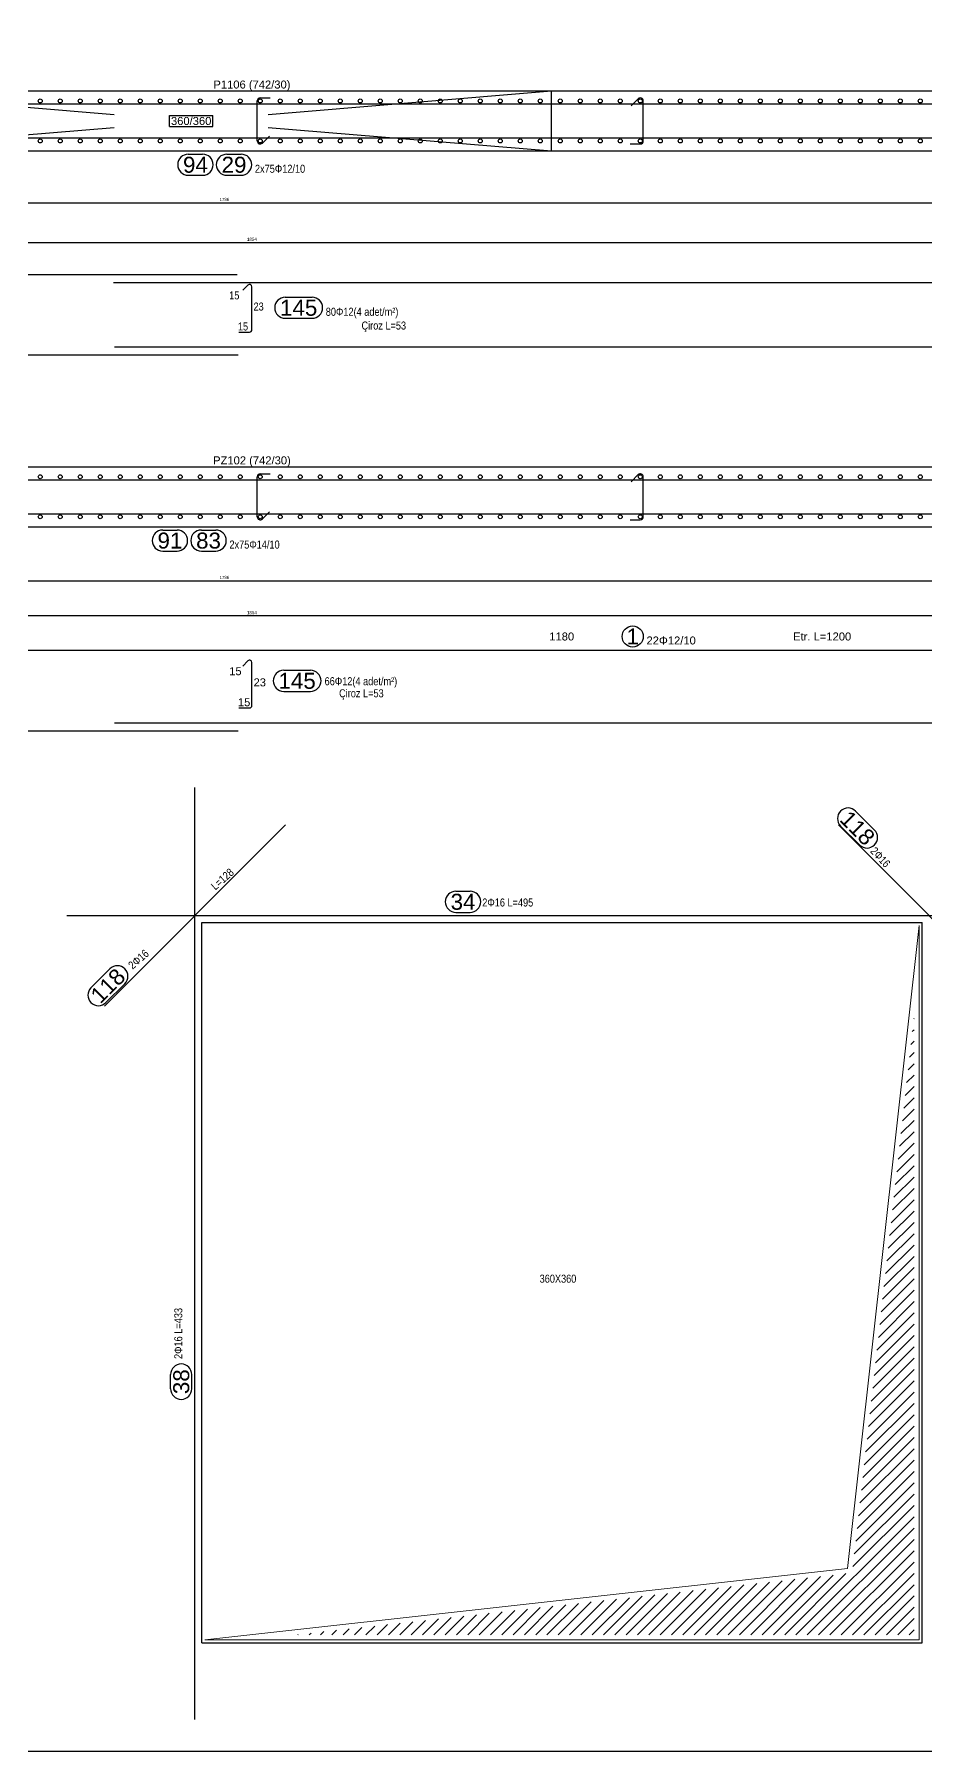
# Model space of a CAD drawing. Header units: metres. Extents: x 419734 to 420376, y 4564732 to 4565123.
# Drawn here: x 419834.62 to 419845.76, y 4564863.97 to 4564885.42 of the extents above; entities that cross this region are included whole.
import ezdxf

# ---------------------------------------------------------------- set-up
doc = ezdxf.new("R2010")
doc.units = ezdxf.units.M
doc.layers.get('Defpoints').update_dxf_attribs({"color": 5})
for name, color, linetype in [('Standart', 7, 'Continuous'), ('SW_DIM', 33, 'Continuous'), ('SW_MAGRONE', 2, 'Continuous'), ('SW_SEZIONI-ARMATURA', 3, 'Continuous'), ('SW_SEZIONI_CARPENTERIA', 4, 'Continuous'), ('SW_TXT_TESTI', 1, 'Continuous')]:
    doc.layers.add(name, color=color, linetype=linetype)
doc.styles.add('arial_1_18', font='arial.ttf', dxfattribs={"height": 0.2})
doc.styles.add('SWS', font='ARIALN.TTF')
doc.dimstyles.new('DIM-SW-20_cm', dxfattribs={"dimtxt": 0.04, "dimasz": 0.03, "dimexe": 0.125, "dimexo": 0.125, "dimgap": 0.02, "dimtad": 1, "dimdec": 0, "dimlfac": 100, "dimzin": 1, "dimdsep": 46, "dimtxsty": 'SWS', "dimblk1": 'D', "dimblk2": 'D', "dimsah": 1, "dimcen": 0.003, "dimdle": 0.0625, "dimse1": 1, "dimse2": 1, "dimclrd": 256, "dimclre": 256, "dimclrt": 256, "dimazin": 0, "dimtfac": 0.75, "dimtdec": 0, "dimtmove": 1, "dimatfit": 3, "dimldrblk": 'D', "dimfxl": 0.125, "dimtvp": 1.5, "dimtolj": 1, "dimtzin": 0, "dimarcsym": 0})

# ---------------------------------------------------------------- blocks, each defined once
blk = doc.blocks.new('D')
for p, q in [((-1, 0), (1, 0)), ((0, 2), (0, -2))]:
    blk.add_line(p, q)
at = {"const_width": 0.141}
blk.add_lwpolyline([(0.48, 0.48), (-0.48, -0.48)], dxfattribs=at)
blk = doc.blocks.new('*D1400')
at = {"layer": 'Defpoints', "color": 0, "ltscale": 0.5, "transparency": 16777216}
for p in [(419828.066, 4564878.161), (419828.066, 4564878.159), (419846.609, 4564878.161)]:
    blk.add_point(p, dxfattribs=at)
at = {"layer": 'SW_DIM', "lineweight": -2, "ltscale": 0.5, "transparency": 16777216}
blk.add_line((419846.579, 4564878.159), (419828.096, 4564878.159), dxfattribs=at)
at = {"layer": 'SW_DIM', "lineweight": -2, "ltscale": 0.5, "transparency": 16777216, "xscale": 0.03, "yscale": 0.03, "zscale": 0.03, "rotation": 180}
blk.add_blockref('D', (419828.066, 4564878.159), dxfattribs=at)
at = {"layer": 'SW_DIM', "lineweight": -2, "ltscale": 0.5, "transparency": 16777216, "xscale": 0.03, "yscale": 0.03, "zscale": 0.03}
blk.add_blockref('D', (419846.609, 4564878.159), dxfattribs=at)
at = {"layer": 'SW_DIM', "ltscale": 0.5, "transparency": 16777216, "insert": (419837.337, 4564878.199), "char_height": 0.04, "attachment_point": 5, "style": 'SWS'}
blk.add_mtext('\\A1;1854', dxfattribs=at)
blk = doc.blocks.new('*D1403')
at = {"layer": 'Defpoints', "color": 0, "ltscale": 0.5, "transparency": 16777216}
for p in [(419845.921, 4564878.597), (419845.921, 4564878.324), (419828.066, 4564878.311)]:
    blk.add_point(p, dxfattribs=at)
at = {"layer": 'SW_DIM', "lineweight": -2, "ltscale": 0.5, "transparency": 16777216}
blk.add_line((419828.096, 4564878.597), (419845.891, 4564878.597), dxfattribs=at)
at = {"layer": 'SW_DIM', "lineweight": -2, "ltscale": 0.5, "transparency": 16777216, "xscale": 0.03, "yscale": 0.03, "zscale": 0.03, "rotation": 180}
blk.add_blockref('D', (419828.066, 4564878.597), dxfattribs=at)
at = {"layer": 'SW_DIM', "lineweight": -2, "ltscale": 0.5, "transparency": 16777216, "xscale": 0.03, "yscale": 0.03, "zscale": 0.03}
blk.add_blockref('D', (419845.921, 4564878.597), dxfattribs=at)
at = {"layer": 'SW_DIM', "ltscale": 0.5, "transparency": 16777216, "insert": (419836.993, 4564878.638), "char_height": 0.04, "attachment_point": 5, "style": 'SWS'}
blk.add_mtext('\\A1;1786', dxfattribs=at)
blk = doc.blocks.new('*D1408')
at = {"layer": 'Defpoints', "color": 0, "ltscale": 0.5, "transparency": 16777216}
for p in [(419845.921, 4564883.321), (419828.066, 4564883.007), (419845.921, 4564883.007)]:
    blk.add_point(p, dxfattribs=at)
at = {"layer": 'SW_DIM', "lineweight": -2, "ltscale": 0.5, "transparency": 16777216}
blk.add_line((419828.096, 4564883.321), (419845.891, 4564883.321), dxfattribs=at)
at = {"layer": 'SW_DIM', "lineweight": -2, "ltscale": 0.5, "transparency": 16777216, "xscale": 0.03, "yscale": 0.03, "zscale": 0.03, "rotation": 180}
blk.add_blockref('D', (419828.066, 4564883.321), dxfattribs=at)
at = {"layer": 'SW_DIM', "lineweight": -2, "ltscale": 0.5, "transparency": 16777216, "xscale": 0.03, "yscale": 0.03, "zscale": 0.03}
blk.add_blockref('D', (419845.921, 4564883.321), dxfattribs=at)
at = {"layer": 'SW_DIM', "ltscale": 0.5, "transparency": 16777216, "insert": (419836.993, 4564883.361), "char_height": 0.04, "attachment_point": 5, "style": 'SWS'}
blk.add_mtext('\\A1;1786', dxfattribs=at)
blk = doc.blocks.new('*D1411')
at = {"layer": 'Defpoints', "color": 0, "ltscale": 0.5, "transparency": 16777216}
for p in [(419828.066, 4564883.171), (419846.609, 4564883.171), (419846.609, 4564882.824)]:
    blk.add_point(p, dxfattribs=at)
at = {"layer": 'SW_DIM', "lineweight": -2, "ltscale": 0.5, "transparency": 16777216}
blk.add_line((419828.096, 4564882.824), (419846.579, 4564882.824), dxfattribs=at)
at = {"layer": 'SW_DIM', "lineweight": -2, "ltscale": 0.5, "transparency": 16777216, "xscale": 0.03, "yscale": 0.03, "zscale": 0.03, "rotation": 180}
blk.add_blockref('D', (419828.066, 4564882.824), dxfattribs=at)
at = {"layer": 'SW_DIM', "lineweight": -2, "ltscale": 0.5, "transparency": 16777216, "xscale": 0.03, "yscale": 0.03, "zscale": 0.03}
blk.add_blockref('D', (419846.609, 4564882.824), dxfattribs=at)
at = {"layer": 'SW_DIM', "ltscale": 0.5, "transparency": 16777216, "insert": (419837.337, 4564882.864), "char_height": 0.04, "attachment_point": 5, "style": 'SWS'}
blk.add_mtext('\\A1;1854', dxfattribs=at)

msp = doc.modelspace()

# ---------------------------------------------------------------- linework, layer by layer
at = {"layer": 'Standart', "color": 2}
msp.add_lwpolyline([(419945.91166, 4564863.96691), (419806.01166, 4564863.96691), (419806.01166, 4564906.01358)], dxfattribs=at)
at = {"layer": 'Standart', "color": 2, "linetype": 'Continuous', "lineweight": 5}
for points in [[(419844.78253, 4564866.25656), (419845.67503, 4564874.28906)], [(419845.67503, 4564865.36406), (419845.67503, 4564874.28906)], [(419845.59059, 4564872.96316), (419845.61253, 4564872.9851)], [(419845.60828, 4564873.12231), (419845.61253, 4564873.12656)], [(419845.57291, 4564872.80401), (419845.61253, 4564872.84363)], [(419845.53754, 4564872.48571), (419845.61253, 4564872.5607)], [(419845.55523, 4564872.64486), (419845.61253, 4564872.70217)], [(419845.51986, 4564872.32656), (419845.61253, 4564872.41923)], [(419845.4845, 4564872.00826), (419845.61253, 4564872.1363)], [(419845.50218, 4564872.16741), (419845.61253, 4564872.27777)], [(419845.46682, 4564871.84912), (419845.61253, 4564871.99484)], [(419845.43145, 4564871.53082), (419845.61253, 4564871.7119)], [(419845.44913, 4564871.68997), (419845.61253, 4564871.85337)], [(419845.41376, 4564871.37167), (419845.61253, 4564871.57044)], [(419845.37839, 4564871.05337), (419845.61253, 4564871.28751)], [(419845.39608, 4564871.21252), (419845.61253, 4564871.42897)], [(419845.36071, 4564870.89422), (419845.61253, 4564871.14604)], [(419845.32535, 4564870.57592), (419845.61253, 4564870.86311)], [(419845.34303, 4564870.73507), (419845.61253, 4564871.00457)], [(419845.30767, 4564870.41677), (419845.61253, 4564870.72164)], [(419845.2723, 4564870.09847), (419845.61253, 4564870.43871)], [(419845.28998, 4564870.25762), (419845.61253, 4564870.58018)], [(419845.25462, 4564869.93933), (419845.61253, 4564870.29724)], [(419845.21924, 4564869.62103), (419845.61253, 4564870.01431)], [(419845.23693, 4564869.78018), (419845.61253, 4564870.15578)], [(419845.20156, 4564869.46188), (419845.61253, 4564869.87285)], [(419845.1662, 4564869.14358), (419845.61253, 4564869.58992)], [(419845.18388, 4564869.30273), (419845.61253, 4564869.73138)], [(419845.14852, 4564868.98443), (419845.61253, 4564869.44845)], [(419845.11315, 4564868.66613), (419845.61253, 4564869.16552)], [(419845.13083, 4564868.82528), (419845.61253, 4564869.30698)], [(419845.07779, 4564868.34783), (419845.61253, 4564868.88259)], [(419845.09547, 4564868.50698), (419845.61253, 4564869.02405)], [(419845.06009, 4564868.18868), (419845.61253, 4564868.74112)], [(419845.02473, 4564867.87039), (419845.61253, 4564868.45819)], [(419845.04241, 4564868.02954), (419845.61253, 4564868.59965)], [(419845.00705, 4564867.71124), (419845.61253, 4564868.31672)], [(419844.97168, 4564867.39294), (419845.61253, 4564868.03379)], [(419844.98937, 4564867.55209), (419845.61253, 4564868.17526)], [(419844.954, 4564867.23379), (419845.61253, 4564867.89232)], [(419844.91864, 4564866.91549), (419845.61253, 4564867.60939)], [(419844.93632, 4564867.07464), (419845.61253, 4564867.75086)], [(419844.90095, 4564866.75634), (419845.61253, 4564867.46793)], [(419844.86558, 4564866.43804), (419845.61253, 4564867.18499)], [(419844.88326, 4564866.59719), (419845.61253, 4564867.32646)], [(419844.8479, 4564866.2789), (419845.61253, 4564867.04353)], [(419844.13703, 4564865.42656), (419845.61253, 4564866.90206)], [(419844.2785, 4564865.42656), (419845.61253, 4564866.7606)], [(419844.41997, 4564865.42656), (419845.61253, 4564866.61913)], [(419844.56143, 4564865.42656), (419845.61253, 4564866.47767)], [(419844.7029, 4564865.42656), (419845.61253, 4564866.3362)], [(419836.75003, 4564865.36406), (419844.78253, 4564866.25656)], [(419843.28823, 4564865.42656), (419843.96446, 4564866.10278)], [(419843.4297, 4564865.42656), (419844.12361, 4564866.12046)], [(419843.57117, 4564865.42656), (419844.28275, 4564866.13815)], [(419843.71264, 4564865.42656), (419844.4419, 4564866.15583)], [(419843.8541, 4564865.42656), (419844.60105, 4564866.17351)], [(419843.99557, 4564865.42656), (419844.7602, 4564866.1912)], [(419844.84436, 4564865.42656), (419845.61253, 4564866.19473)], [(419841.59065, 4564865.42656), (419842.05467, 4564865.89058)], [(419841.73211, 4564865.42656), (419842.21382, 4564865.90827)], [(419841.87358, 4564865.42656), (419842.37296, 4564865.92595)], [(419842.01504, 4564865.42656), (419842.53211, 4564865.94363)], [(419842.15651, 4564865.42656), (419842.69126, 4564865.96132)], [(419842.29798, 4564865.42656), (419842.85041, 4564865.979)], [(419842.43945, 4564865.42656), (419843.00956, 4564865.99668)], [(419842.5809, 4564865.42656), (419843.16871, 4564866.01436)], [(419842.72237, 4564865.42656), (419843.32786, 4564866.03205)], [(419842.86384, 4564865.42656), (419843.48701, 4564866.04973)], [(419843.00531, 4564865.42656), (419843.64616, 4564866.06741)], [(419843.14678, 4564865.42656), (419843.80531, 4564866.0851)], [(419844.98583, 4564865.42656), (419845.61253, 4564866.05327)], [(419845.12729, 4564865.42656), (419845.61253, 4564865.9118)], [(419839.75159, 4564865.42656), (419839.98573, 4564865.6607)], [(419839.89306, 4564865.42656), (419840.14488, 4564865.67838)], [(419840.03453, 4564865.42656), (419840.30403, 4564865.69607)], [(419840.17598, 4564865.42656), (419840.46317, 4564865.71375)], [(419840.31745, 4564865.42656), (419840.62232, 4564865.73143)], [(419840.45892, 4564865.42656), (419840.78147, 4564865.74912)], [(419840.60039, 4564865.42656), (419840.94062, 4564865.7668)], [(419840.74185, 4564865.42656), (419841.09977, 4564865.78448)], [(419840.88332, 4564865.42656), (419841.25892, 4564865.80217)], [(419841.02478, 4564865.42656), (419841.41807, 4564865.81985)], [(419841.16625, 4564865.42656), (419841.57722, 4564865.83753)], [(419841.30772, 4564865.42656), (419841.73637, 4564865.85522)], [(419841.44918, 4564865.42656), (419841.89552, 4564865.8729)], [(419845.26876, 4564865.42656), (419845.61253, 4564865.77034)], [(419838.054, 4564865.42656), (419838.07594, 4564865.4485)], [(419838.19546, 4564865.42656), (419838.23509, 4564865.46618)], [(419838.33693, 4564865.42656), (419838.39424, 4564865.48387)], [(419838.4784, 4564865.42656), (419838.55338, 4564865.50155)], [(419838.61987, 4564865.42656), (419838.71253, 4564865.51923)], [(419838.76133, 4564865.42656), (419838.87168, 4564865.53692)], [(419838.90279, 4564865.42656), (419839.03083, 4564865.5546)], [(419839.04426, 4564865.42656), (419839.18998, 4564865.57228)], [(419839.18573, 4564865.42656), (419839.34913, 4564865.58997)], [(419839.3272, 4564865.42656), (419839.50828, 4564865.60765)], [(419839.46865, 4564865.42656), (419839.66743, 4564865.62533)], [(419839.61012, 4564865.42656), (419839.82658, 4564865.64302)], [(419845.41023, 4564865.42656), (419845.61253, 4564865.62887)], [(419845.55169, 4564865.42656), (419845.61253, 4564865.4874)], [(419836.75003, 4564865.36406), (419845.67503, 4564865.36406)], [(419837.91253, 4564865.42656), (419837.91679, 4564865.43082)]]:
    msp.add_lwpolyline(points, dxfattribs=at)
at = {"layer": 'SW_MAGRONE'}
for points in [[(419807.48933, 4564884.71705), (419865.30864, 4564884.71705)], [(419832.0725, 4564884.71705), (419835.61643, 4564884.42205)], [(419837.53856, 4564884.42205), (419841.0825, 4564884.71705)], [(419841.0825, 4564883.96705), (419841.0825, 4564884.71705)], [(419836.305, 4564884.41205), (419836.84999, 4564884.41205)], [(419836.305, 4564884.27205), (419836.305, 4564884.41205)], [(419836.84999, 4564884.27205), (419836.84999, 4564884.41205)], [(419832.0725, 4564883.96705), (419835.61643, 4564884.26205)], [(419836.305, 4564884.27205), (419836.84999, 4564884.27205)], [(419837.53856, 4564884.26205), (419841.0825, 4564883.96705)], [(419807.48933, 4564883.96705), (419864.43364, 4564883.96705)], [(419807.48933, 4564880.02122), (419865.30864, 4564880.02122)], [(419807.48933, 4564879.27122), (419864.43364, 4564879.27122)]]:
    msp.add_lwpolyline(points, dxfattribs=at)
at = {"layer": 'SW_SEZIONI-ARMATURA'}
for points in [[(419807.76433, 4564884.55455), (419837.15183, 4564884.55455)], [(419835.60868, 4564884.55455), (419865.08364, 4564884.55455)], [(419837.40301, 4564884.09205), (419837.40301, 4564884.59205)], [(419837.44051, 4564884.62955), (419837.56551, 4564884.62955)], [(419842.0756, 4564884.53018), (419842.16399, 4564884.61857)], [(419842.22801, 4564884.09205), (419842.22801, 4564884.59205)], [(419807.72683, 4564884.12955), (419865.04614, 4564884.12955)], [(419837.46702, 4564884.06554), (419837.55541, 4564884.15392)], [(419836.54137, 4564883.92705), (419836.72014, 4564883.92705)], [(419837.02392, 4564883.92705), (419837.20269, 4564883.92705)], [(419842.06551, 4564884.05455), (419842.19051, 4564884.05455)], [(419836.54137, 4564883.66305), (419836.72014, 4564883.66305)], [(419837.02392, 4564883.66305), (419837.20269, 4564883.66305)], [(419807.68183, 4564882.42455), (419837.15183, 4564882.42455)], [(419835.60868, 4564882.32455), (419865.09114, 4564882.32455)], [(419837.22212, 4564882.22715), (419837.28581, 4564882.29084)], [(419837.33703, 4564881.73455), (419837.33703, 4564882.26963)], [(419837.75392, 4564882.14005), (419838.08807, 4564882.14005)], [(419837.75392, 4564881.87605), (419838.08807, 4564881.87605)], [(419837.17453, 4564881.70455), (419837.30703, 4564881.70455)], [(419807.68183, 4564881.41955), (419837.16429, 4564881.41955)], [(419835.62114, 4564881.51955), (419865.09114, 4564881.51955)], [(419828.26551, 4564879.85872), (419865.08364, 4564879.85872)], [(419837.40301, 4564879.39622), (419837.40301, 4564879.89622)], [(419837.44051, 4564879.93372), (419837.56551, 4564879.93372)], [(419842.0756, 4564879.83435), (419842.16399, 4564879.92274)], [(419842.22801, 4564879.39622), (419842.22801, 4564879.89622)], [(419828.22801, 4564879.43372), (419865.04614, 4564879.43372)], [(419837.46702, 4564879.36971), (419837.55541, 4564879.45809)], [(419836.22266, 4564879.23122), (419836.40143, 4564879.23122)], [(419836.70522, 4564879.23122), (419836.88398, 4564879.23122)], [(419842.06551, 4564879.35872), (419842.19051, 4564879.35872)], [(419836.22266, 4564878.96722), (419836.40143, 4564878.96722)], [(419836.70522, 4564878.96722), (419836.88398, 4564878.96722)], [(419828.22051, 4564877.72872), (419857.69051, 4564877.72872)], [(419837.22238, 4564877.53132), (419837.28607, 4564877.59501)], [(419837.33728, 4564877.03872), (419837.33728, 4564877.5738)], [(419837.73493, 4564877.4787), (419838.06907, 4564877.4787)], [(419837.73493, 4564877.2147), (419838.06907, 4564877.2147)], [(419835.62114, 4564876.82372), (419865.09114, 4564876.82372)], [(419837.17478, 4564877.00872), (419837.30728, 4564877.00872)], [(419828.22051, 4564876.72372), (419837.16429, 4564876.72372)], [(419836.62503, 4564864.36887), (419836.62503, 4564876.01406)], [(419835.49366, 4564873.28269), (419837.7564, 4564875.54543)], [(419846.9314, 4564873.28269), (419844.66866, 4564875.54543)], [(419844.93149, 4564875.2961), (419844.69522, 4564875.53238)], [(419845.11817, 4564875.48278), (419844.88189, 4564875.71905)], [(419839.88621, 4564874.71806), (419840.06498, 4564874.71806)], [(419835.02503, 4564874.41406), (419847.40003, 4564874.41406)], [(419839.88621, 4564874.45406), (419840.06498, 4564874.45406)], [(419835.32541, 4564873.51242), (419835.56169, 4564873.74869)], [(419835.51209, 4564873.32574), (419835.74837, 4564873.56202)], [(419836.32103, 4564868.50024), (419836.32103, 4564868.67901)], [(419836.58503, 4564868.50024), (419836.58503, 4564868.67901)]]:
    msp.add_lwpolyline(points, dxfattribs=at)
for centre, radius in [((419834.69051, 4564884.59205), 0.025), ((419834.94051, 4564884.59205), 0.025), ((419835.19051, 4564884.59205), 0.025), ((419835.44051, 4564884.59205), 0.025), ((419835.69051, 4564884.59205), 0.025), ((419835.94051, 4564884.59205), 0.025), ((419836.19051, 4564884.59205), 0.025), ((419836.44051, 4564884.59205), 0.025), ((419836.69051, 4564884.59205), 0.025), ((419836.94051, 4564884.59205), 0.025), ((419837.19051, 4564884.59205), 0.025), ((419837.44051, 4564884.59205), 0.025), ((419837.69051, 4564884.59205), 0.025), ((419837.94051, 4564884.59205), 0.025), ((419838.19051, 4564884.59205), 0.025), ((419838.44051, 4564884.59205), 0.025), ((419838.69051, 4564884.59205), 0.025), ((419838.94051, 4564884.59205), 0.025), ((419839.19051, 4564884.59205), 0.025), ((419839.44051, 4564884.59205), 0.025), ((419839.69051, 4564884.59205), 0.025), ((419839.94051, 4564884.59205), 0.025), ((419840.19051, 4564884.59205), 0.025), ((419840.44051, 4564884.59205), 0.025), ((419840.69051, 4564884.59205), 0.025), ((419840.94051, 4564884.59205), 0.025), ((419841.19051, 4564884.59205), 0.025), ((419841.44051, 4564884.59205), 0.025), ((419841.69051, 4564884.59205), 0.025), ((419841.94051, 4564884.59205), 0.025), ((419842.19051, 4564884.59205), 0.025), ((419842.44051, 4564884.59205), 0.025), ((419842.69051, 4564884.59205), 0.025), ((419842.94051, 4564884.59205), 0.025), ((419843.19051, 4564884.59205), 0.025), ((419843.44051, 4564884.59205), 0.025), ((419843.69051, 4564884.59205), 0.025), ((419843.94051, 4564884.59205), 0.025), ((419844.19051, 4564884.59205), 0.025), ((419844.44051, 4564884.59205), 0.025), ((419844.69051, 4564884.59205), 0.025), ((419844.94051, 4564884.59205), 0.025), ((419845.19051, 4564884.59205), 0.025), ((419845.44051, 4564884.59205), 0.025), ((419845.69051, 4564884.59205), 0.025), ((419834.69051, 4564884.09205), 0.025), ((419834.94051, 4564884.09205), 0.025), ((419835.19051, 4564884.09205), 0.025), ((419835.44051, 4564884.09205), 0.025), ((419835.69051, 4564884.09205), 0.025), ((419835.94051, 4564884.09205), 0.025), ((419836.19051, 4564884.09205), 0.025), ((419836.44051, 4564884.09205), 0.025), ((419836.69051, 4564884.09205), 0.025), ((419836.94051, 4564884.09205), 0.025), ((419837.19051, 4564884.09205), 0.025), ((419837.44051, 4564884.09205), 0.025), ((419837.69051, 4564884.09205), 0.025), ((419837.94051, 4564884.09205), 0.025), ((419838.19051, 4564884.09205), 0.025), ((419838.44051, 4564884.09205), 0.025), ((419838.69051, 4564884.09205), 0.025), ((419838.94051, 4564884.09205), 0.025), ((419839.19051, 4564884.09205), 0.025), ((419839.44051, 4564884.09205), 0.025), ((419839.69051, 4564884.09205), 0.025), ((419839.94051, 4564884.09205), 0.025), ((419840.19051, 4564884.09205), 0.025), ((419840.44051, 4564884.09205), 0.025), ((419840.69051, 4564884.09205), 0.025), ((419840.94051, 4564884.09205), 0.025), ((419841.19051, 4564884.09205), 0.025), ((419841.44051, 4564884.09205), 0.025), ((419841.69051, 4564884.09205), 0.025), ((419841.94051, 4564884.09205), 0.025), ((419842.19051, 4564884.09205), 0.025), ((419842.44051, 4564884.09205), 0.025), ((419842.69051, 4564884.09205), 0.025), ((419842.94051, 4564884.09205), 0.025), ((419843.19051, 4564884.09205), 0.025), ((419843.44051, 4564884.09205), 0.025), ((419843.69051, 4564884.09205), 0.025), ((419843.94051, 4564884.09205), 0.025), ((419844.19051, 4564884.09205), 0.025), ((419844.44051, 4564884.09205), 0.025), ((419844.69051, 4564884.09205), 0.025), ((419844.94051, 4564884.09205), 0.025), ((419845.19051, 4564884.09205), 0.025), ((419845.44051, 4564884.09205), 0.025), ((419845.69051, 4564884.09205), 0.025), ((419834.69051, 4564879.89622), 0.025), ((419834.94051, 4564879.89622), 0.025), ((419835.19051, 4564879.89622), 0.025), ((419835.44051, 4564879.89622), 0.025), ((419835.69051, 4564879.89622), 0.025), ((419835.94051, 4564879.89622), 0.025), ((419836.19051, 4564879.89622), 0.025), ((419836.44051, 4564879.89622), 0.025), ((419836.69051, 4564879.89622), 0.025), ((419836.94051, 4564879.89622), 0.025), ((419837.19051, 4564879.89622), 0.025), ((419837.44051, 4564879.89622), 0.025), ((419837.69051, 4564879.89622), 0.025), ((419837.94051, 4564879.89622), 0.025), ((419838.19051, 4564879.89622), 0.025), ((419838.44051, 4564879.89622), 0.025), ((419838.69051, 4564879.89622), 0.025), ((419838.94051, 4564879.89622), 0.025), ((419839.19051, 4564879.89622), 0.025), ((419839.44051, 4564879.89622), 0.025), ((419839.69051, 4564879.89622), 0.025), ((419839.94051, 4564879.89622), 0.025), ((419840.19051, 4564879.89622), 0.025), ((419840.44051, 4564879.89622), 0.025), ((419840.69051, 4564879.89622), 0.025), ((419840.94051, 4564879.89622), 0.025), ((419841.19051, 4564879.89622), 0.025), ((419841.44051, 4564879.89622), 0.025), ((419841.69051, 4564879.89622), 0.025), ((419841.94051, 4564879.89622), 0.025), ((419842.19051, 4564879.89622), 0.025), ((419842.44051, 4564879.89622), 0.025), ((419842.69051, 4564879.89622), 0.025), ((419842.94051, 4564879.89622), 0.025), ((419843.19051, 4564879.89622), 0.025), ((419843.44051, 4564879.89622), 0.025), ((419843.69051, 4564879.89622), 0.025), ((419843.94051, 4564879.89622), 0.025), ((419844.19051, 4564879.89622), 0.025), ((419844.44051, 4564879.89622), 0.025), ((419844.69051, 4564879.89622), 0.025), ((419844.94051, 4564879.89622), 0.025), ((419845.19051, 4564879.89622), 0.025), ((419845.44051, 4564879.89622), 0.025), ((419845.69051, 4564879.89622), 0.025), ((419834.69051, 4564879.39622), 0.025), ((419834.94051, 4564879.39622), 0.025), ((419835.19051, 4564879.39622), 0.025), ((419835.44051, 4564879.39622), 0.025), ((419835.69051, 4564879.39622), 0.025), ((419835.94051, 4564879.39622), 0.025), ((419836.19051, 4564879.39622), 0.025), ((419836.44051, 4564879.39622), 0.025), ((419836.69051, 4564879.39622), 0.025), ((419836.94051, 4564879.39622), 0.025), ((419837.19051, 4564879.39622), 0.025), ((419837.44051, 4564879.39622), 0.025), ((419837.69051, 4564879.39622), 0.025), ((419837.94051, 4564879.39622), 0.025), ((419838.19051, 4564879.39622), 0.025), ((419838.44051, 4564879.39622), 0.025), ((419838.69051, 4564879.39622), 0.025), ((419838.94051, 4564879.39622), 0.025), ((419839.19051, 4564879.39622), 0.025), ((419839.44051, 4564879.39622), 0.025), ((419839.69051, 4564879.39622), 0.025), ((419839.94051, 4564879.39622), 0.025), ((419840.19051, 4564879.39622), 0.025), ((419840.44051, 4564879.39622), 0.025), ((419840.69051, 4564879.39622), 0.025), ((419840.94051, 4564879.39622), 0.025), ((419841.19051, 4564879.39622), 0.025), ((419841.44051, 4564879.39622), 0.025), ((419841.69051, 4564879.39622), 0.025), ((419841.94051, 4564879.39622), 0.025), ((419842.19051, 4564879.39622), 0.025), ((419842.44051, 4564879.39622), 0.025), ((419842.69051, 4564879.39622), 0.025), ((419842.94051, 4564879.39622), 0.025), ((419843.19051, 4564879.39622), 0.025), ((419843.44051, 4564879.39622), 0.025), ((419843.69051, 4564879.39622), 0.025), ((419843.94051, 4564879.39622), 0.025), ((419844.19051, 4564879.39622), 0.025), ((419844.44051, 4564879.39622), 0.025), ((419844.69051, 4564879.39622), 0.025), ((419844.94051, 4564879.39622), 0.025), ((419845.19051, 4564879.39622), 0.025), ((419845.44051, 4564879.39622), 0.025), ((419845.69051, 4564879.39622), 0.025), ((419842.0964, 4564877.90072), 0.132)]:
    msp.add_circle(centre, radius, dxfattribs=at)
for centre, radius, start, end in [((419837.44051, 4564884.59205), 0.0375, 90, 180), ((419842.19051, 4564884.59205), 0.0375, 0, 135), ((419836.54137, 4564883.79505), 0.132, 90, 270), ((419836.72014, 4564883.79505), 0.132, 270, 90), ((419837.02392, 4564883.79505), 0.132, 90, 270), ((419837.20269, 4564883.79505), 0.132, 270, 90), ((419837.44051, 4564884.09205), 0.0375, 180, 315), ((419842.19051, 4564884.09205), 0.0375, 270, 0), ((419837.30703, 4564882.26963), 0.03, 0, 135), ((419837.75392, 4564882.00805), 0.132, 90, 270), ((419838.08807, 4564882.00805), 0.132, 270, 90), ((419837.30703, 4564881.73455), 0.03, 270, 0), ((419837.44051, 4564879.89622), 0.0375, 90, 180), ((419842.19051, 4564879.89622), 0.0375, 0, 135), ((419837.44051, 4564879.39622), 0.0375, 180, 315), ((419842.19051, 4564879.39622), 0.0375, 270, 0), ((419836.22266, 4564879.09922), 0.132, 90, 270), ((419836.40143, 4564879.09922), 0.132, 270, 90), ((419836.70522, 4564879.09922), 0.132, 90, 270), ((419836.88398, 4564879.09922), 0.132, 270, 90), ((419837.30728, 4564877.5738), 0.03, 0, 135), ((419837.73493, 4564877.3467), 0.132, 90, 270), ((419838.06907, 4564877.3467), 0.132, 270, 90), ((419837.30728, 4564877.03872), 0.03, 270, 0), ((419844.78856, 4564875.62572), 0.132, 45, 225), ((419845.02483, 4564875.38944), 0.132, 225, 45), ((419839.88621, 4564874.58606), 0.132, 90, 270), ((419840.06498, 4564874.58606), 0.132, 270, 90), ((419835.65503, 4564873.65536), 0.132, 315, 135), ((419835.41875, 4564873.41908), 0.132, 135, 315), ((419836.45303, 4564868.67901), 0.132, 0, 180), ((419836.45303, 4564868.50024), 0.132, 180, 0)]:
    msp.add_arc(centre, radius, start, end, dxfattribs=at)
at = {"layer": 'SW_SEZIONI_CARPENTERIA'}
for points in [[(419836.71253, 4564865.32656), (419836.71253, 4564874.32656)], [(419836.71253, 4564874.32656), (419845.71253, 4564874.32656)], [(419845.71253, 4564865.32656), (419845.71253, 4564874.32656)], [(419836.71253, 4564865.32656), (419845.71253, 4564865.32656)]]:
    msp.add_lwpolyline(points, dxfattribs=at)

# ---------------------------------------------------------------- texts
at = {"layer": 'Standart', "color": 1, "linetype": 'Continuous', "lineweight": 5, "style": 'arial_1_18'}
for s, p in [('P1106 (742/30)', (419836.85551, 4564884.74705)), ('PZ102 (742/30)', (419836.85195, 4564880.05122)), ('1180', (419841.05364, 4564877.85072)), ('22Φ12/10', (419842.2684, 4564877.80072)), ('Etr. L=1200', (419844.10116, 4564877.85072)), ('15', (419837.05286, 4564877.41718)), ('23', (419837.35728, 4564877.27747)), ('15', (419837.1619, 4564877.02872))]:
    msp.add_text(s, height=0.1, dxfattribs=at).set_placement(p)
at = {"layer": 'Standart', "color": 2, "linetype": 'Continuous', "lineweight": 5, "style": 'arial_1_18'}
msp.add_text('360/360', height=0.1, dxfattribs=at).set_placement((419836.325, 4564884.29205))
at = {"layer": 'Standart', "color": 3, "linetype": 'Continuous', "lineweight": 5, "style": 'arial_1_18'}
for s, p in [('94', (419836.47537, 4564883.69505)), ('29', (419836.95792, 4564883.69505)), ('145', (419837.68792, 4564881.90805)), ('91', (419836.15666, 4564878.99922)), ('83', (419836.63922, 4564878.99922)), ('1', (419842.01871, 4564877.80072)), ('145', (419837.66893, 4564877.2467)), ('34', (419839.82021, 4564874.48606))]:
    msp.add_text(s, height=0.2, dxfattribs=at).set_placement(p)
for s, rotation, p in [('118', 315, (419844.67118, 4564875.60167)), ('118', 45, (419835.44279, 4564873.3017)), ('38', 90, (419836.55303, 4564868.43424))]:
    msp.add_text(s, height=0.2, rotation=rotation, dxfattribs=at).set_placement(p)
at = {"layer": 'SW_TXT_TESTI', "style": 'SWS'}
for s, p in [('2x75Φ12/10', (419837.37458, 4564883.69505)), ('15', (419837.0526, 4564882.11301)), ('23', (419837.35703, 4564881.9733)), ('80Φ12(4 adet/m²)', (419838.25996, 4564881.90805)), ('15', (419837.16164, 4564881.72455)), ('Çiroz L=53', (419838.70659, 4564881.73605)), ('2x75Φ14/10', (419837.05587, 4564878.99922)), ('66Φ12(4 adet/m²)', (419838.24526, 4564877.29163)), ('Çiroz L=53', (419838.4264, 4564877.14102)), ('2Φ16 L=495', (419840.2156, 4564874.52708)), ('360X360', (419840.93289, 4564869.82656))]:
    msp.add_text(s, height=0.1, dxfattribs=at).set_placement(p)
for s, rotation, p in [('2Φ16', 313.04713, (419845.05833, 4564875.21233)), ('L=128', 41.409861, (419836.87959, 4564874.72519)), ('2Φ16', 41.409861, (419835.84586, 4564873.73596)), ('2Φ16 L=433', 90, (419836.46647, 4564868.8732))]:
    msp.add_text(s, height=0.1, rotation=rotation, dxfattribs=at).set_placement(p)

# ---------------------------------------------------------------- dimensions: what is measured, and where the dimension line sits
at = {"layer": 'SW_DIM', "ltscale": 0.5}
for base, p1, p2, picture, middle in [((419845.92105, 4564883.3207), (419828.06551, 4564883.00705), (419845.92105, 4564883.00705), '*D1408', (419836.99328, 4564883.36112)), ((419846.60855, 4564882.82385), (419828.06551, 4564883.1707), (419846.60855, 4564883.1707), '*D1411', (419837.33703, 4564882.86427)), ((419845.92105, 4564878.59747), (419828.06551, 4564878.31122), (419845.92105, 4564878.32372), '*D1403', (419836.99328, 4564878.63789)), ((419828.06551, 4564878.15881), (419846.60906, 4564878.16122), (419828.06551, 4564878.16122), '*D1400', (419837.33728, 4564878.19923))]:
    dim = msp.add_linear_dim(base=base, p1=p1, p2=p2, dimstyle='DIM-SW-20_cm', dxfattribs=at)
    dim.commit()
    dim.dimension.update_dxf_attribs({"geometry": picture, "text_midpoint": middle})

doc.saveas('drawing.dxf')
